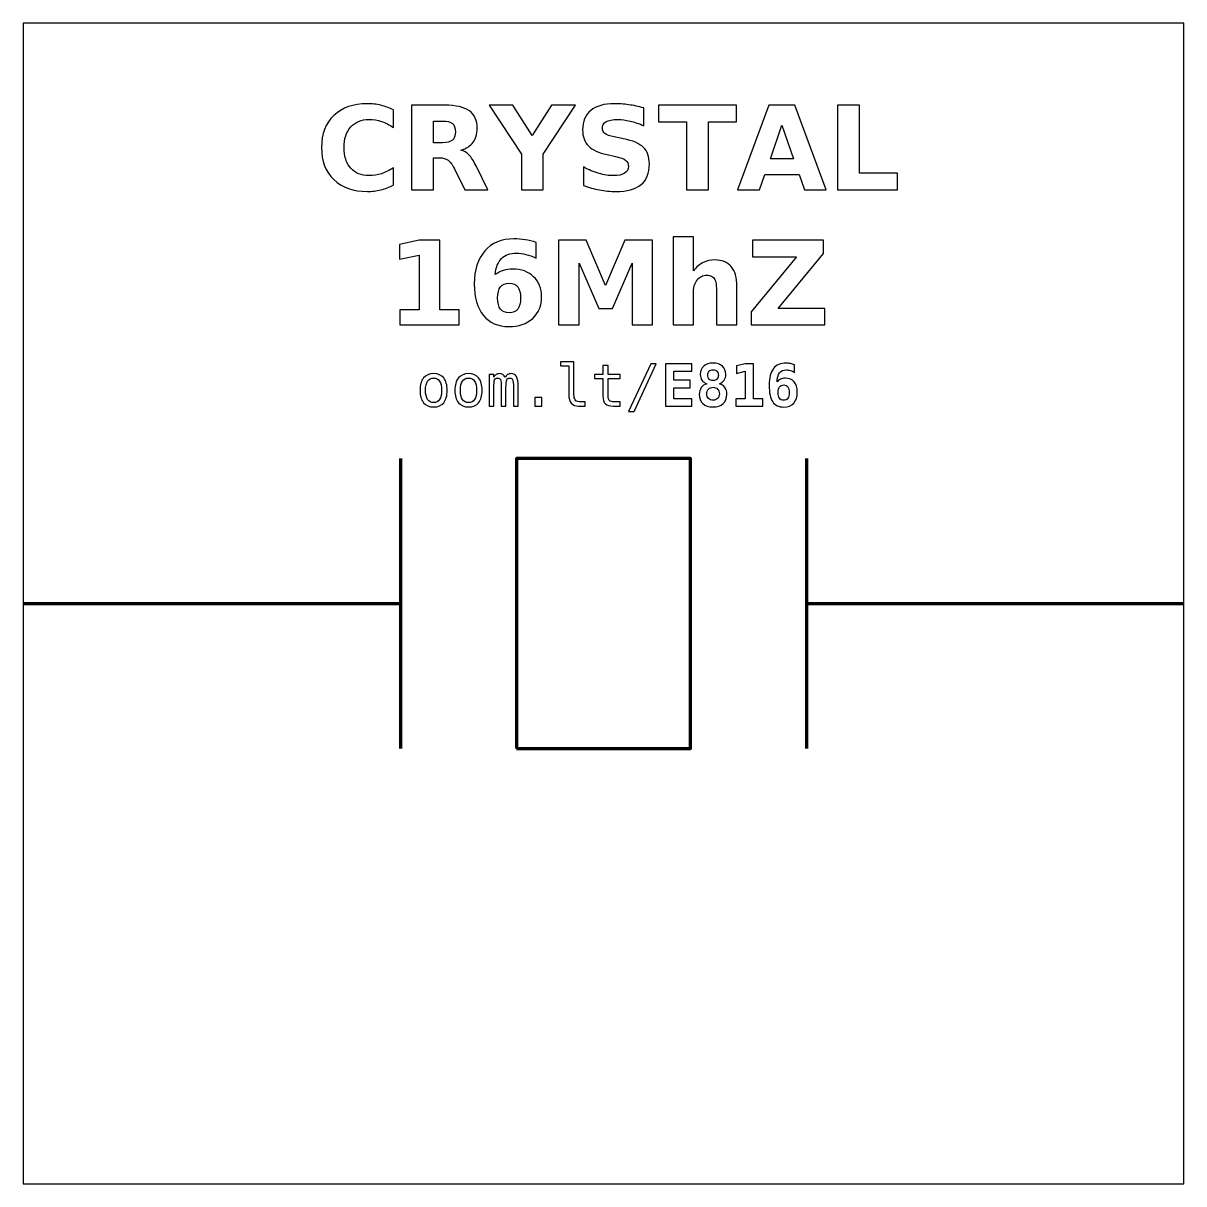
# Model space of a CAD drawing. Header units: centimetres. Extents: x -11.5 to -9.5, y -15.85 to -13.85.
import ezdxf

# ---------------------------------------------------------------- set-up
doc = ezdxf.new("R2010")
doc.units = ezdxf.units.CM
doc.header["$MEASUREMENT"] = 0
doc.layers.add('Layer 1', color=7, linetype='Continuous')

msp = doc.modelspace()

# ---------------------------------------------------------------- linework, layer by layer
at = {"layer": 'Layer 1', "color": 7}
msp.add_lwpolyline([(-11.5, -15.85), (-9.5, -15.85), (-9.5, -13.85), (-11.5, -13.85), (-11.5, -15.85)], close=True, dxfattribs=at)
at = {"layer": 'Layer 1', "color": 250, "lineweight": 100}
msp.add_lwpolyline([(-10.65001, -15.10001), (-10.35001, -15.10001), (-10.35001, -14.60001), (-10.65001, -14.60001), (-10.65001, -15.10001)], close=True, dxfattribs=at)
at = {"layer": 'Layer 1', "color": 250}
for points, knots in [([(-10.86195, -14.12911), (-10.86885, -14.13268), (-10.87605, -14.13538), (-10.88355, -14.13721), (-10.88355, -14.13721), (-10.89102, -14.13904), (-10.89885, -14.13994), (-10.90698, -14.13994), (-10.90698, -14.13994), (-10.93125, -14.13994), (-10.95048, -14.13314), (-10.96468, -14.11958), (-10.96468, -14.11958), (-10.97888, -14.10601), (-10.98598, -14.08761), (-10.98598, -14.06434), (-10.98598, -14.06434), (-10.98598, -14.04104), (-10.97888, -14.02261), (-10.96468, -14.00904), (-10.96468, -14.00904), (-10.95048, -13.99548), (-10.93125, -13.98868), (-10.90698, -13.98868), (-10.90698, -13.98868), (-10.89885, -13.98868), (-10.89102, -13.98958), (-10.88355, -13.99141), (-10.88355, -13.99141), (-10.87605, -13.99324), (-10.86885, -13.99594), (-10.86195, -13.99951), (-10.86195, -13.99951), (-10.86195, -13.99951), (-10.86195, -14.02968), (-10.86195, -14.02968), (-10.86195, -14.02968), (-10.86892, -14.02491), (-10.87578, -14.02144), (-10.88255, -14.01924), (-10.88255, -14.01924), (-10.88932, -14.01701), (-10.89645, -14.01591), (-10.90395, -14.01591), (-10.90395, -14.01591), (-10.91735, -14.01591), (-10.92792, -14.02021), (-10.93558, -14.02881), (-10.93558, -14.02881), (-10.94328, -14.03741), (-10.94712, -14.04924), (-10.94712, -14.06434), (-10.94712, -14.06434), (-10.94712, -14.07941), (-10.94328, -14.09121), (-10.93558, -14.09981), (-10.93558, -14.09981), (-10.92792, -14.10841), (-10.91735, -14.11271), (-10.90395, -14.11271), (-10.90395, -14.11271), (-10.89645, -14.11271), (-10.88932, -14.11161), (-10.88255, -14.10938), (-10.88255, -14.10938), (-10.87578, -14.10718), (-10.86892, -14.10371), (-10.86195, -14.09894), (-10.86195, -14.09894), (-10.86195, -14.09894), (-10.86195, -14.12911), (-10.86195, -14.12911)], [0, 0, 0, 0, 0.0555556, 0.0555556, 0.0555556, 0.0555556, 0.1111111, 0.1111111, 0.1111111, 0.1111111, 0.1666667, 0.1666667, 0.1666667, 0.1666667, 0.2222222, 0.2222222, 0.2222222, 0.2222222, 0.2777778, 0.2777778, 0.2777778, 0.2777778, 0.3333333, 0.3333333, 0.3333333, 0.3333333, 0.3888889, 0.3888889, 0.3888889, 0.3888889, 0.4444444, 0.4444444, 0.4444444, 0.4444444, 0.5, 0.5, 0.5, 0.5, 0.5555556, 0.5555556, 0.5555556, 0.5555556, 0.6111111, 0.6111111, 0.6111111, 0.6111111, 0.6666667, 0.6666667, 0.6666667, 0.6666667, 0.7222222, 0.7222222, 0.7222222, 0.7222222, 0.7777778, 0.7777778, 0.7777778, 0.7777778, 0.8333333, 0.8333333, 0.8333333, 0.8333333, 0.8888889, 0.8888889, 0.8888889, 0.8888889, 0.9444444, 0.9444444, 0.9444444, 0.9444444, 1, 1, 1, 1]), ([(-10.79321, -14.08194), (-10.79321, -14.08194), (-10.79321, -14.13711), (-10.79321, -14.13711), (-10.79321, -14.13711), (-10.79321, -14.13711), (-10.83081, -14.13711), (-10.83081, -14.13711), (-10.83081, -14.13711), (-10.83081, -14.13711), (-10.83081, -13.99131), (-10.83081, -13.99131), (-10.83081, -13.99131), (-10.83081, -13.99131), (-10.77338, -13.99131), (-10.77338, -13.99131), (-10.77338, -13.99131), (-10.75418, -13.99131), (-10.74008, -13.99454), (-10.73115, -14.00098), (-10.73115, -14.00098), (-10.72218, -14.00741), (-10.71771, -14.01761), (-10.71771, -14.03154), (-10.71771, -14.03154), (-10.71771, -14.04118), (-10.72005, -14.04911), (-10.72468, -14.05528), (-10.72468, -14.05528), (-10.72935, -14.06148), (-10.73638, -14.06604), (-10.74575, -14.06894), (-10.74575, -14.06894), (-10.74061, -14.07014), (-10.73598, -14.07278), (-10.73191, -14.07691), (-10.73191, -14.07691), (-10.72785, -14.08104), (-10.72375, -14.08731), (-10.71958, -14.09571), (-10.71958, -14.09571), (-10.71958, -14.09571), (-10.69915, -14.13711), (-10.69915, -14.13711), (-10.69915, -14.13711), (-10.69915, -14.13711), (-10.73921, -14.13711), (-10.73921, -14.13711), (-10.73921, -14.13711), (-10.73921, -14.13711), (-10.75698, -14.10088), (-10.75698, -14.10088), (-10.75698, -14.10088), (-10.76055, -14.09361), (-10.76418, -14.08861), (-10.76788, -14.08594), (-10.76788, -14.08594), (-10.77155, -14.08328), (-10.77645, -14.08194), (-10.78258, -14.08194), (-10.78258, -14.08194), (-10.78258, -14.08194), (-10.79321, -14.08194), (-10.79321, -14.08194)], [0, 0, 0, 0, 0.0625, 0.0625, 0.0625, 0.0625, 0.125, 0.125, 0.125, 0.125, 0.1875, 0.1875, 0.1875, 0.1875, 0.25, 0.25, 0.25, 0.25, 0.3125, 0.3125, 0.3125, 0.3125, 0.375, 0.375, 0.375, 0.375, 0.4375, 0.4375, 0.4375, 0.4375, 0.5, 0.5, 0.5, 0.5, 0.5625, 0.5625, 0.5625, 0.5625, 0.625, 0.625, 0.625, 0.625, 0.6875, 0.6875, 0.6875, 0.6875, 0.75, 0.75, 0.75, 0.75, 0.8125, 0.8125, 0.8125, 0.8125, 0.875, 0.875, 0.875, 0.875, 0.9375, 0.9375, 0.9375, 0.9375, 1, 1, 1, 1]), ([(-10.69715, -13.99131), (-10.69715, -13.99131), (-10.65605, -13.99131), (-10.65605, -13.99131), (-10.65605, -13.99131), (-10.65605, -13.99131), (-10.62281, -14.04328), (-10.62281, -14.04328), (-10.62281, -14.04328), (-10.62281, -14.04328), (-10.58961, -13.99131), (-10.58961, -13.99131), (-10.58961, -13.99131), (-10.58961, -13.99131), (-10.54841, -13.99131), (-10.54841, -13.99131), (-10.54841, -13.99131), (-10.54841, -13.99131), (-10.60398, -14.07568), (-10.60398, -14.07568), (-10.60398, -14.07568), (-10.60398, -14.07568), (-10.60398, -14.13711), (-10.60398, -14.13711), (-10.60398, -14.13711), (-10.60398, -14.13711), (-10.64158, -14.13711), (-10.64158, -14.13711), (-10.64158, -14.13711), (-10.64158, -14.13711), (-10.64158, -14.07568), (-10.64158, -14.07568), (-10.64158, -14.07568), (-10.64158, -14.07568), (-10.69715, -13.99131), (-10.69715, -13.99131)], [0, 0, 0, 0, 0.1111111, 0.1111111, 0.1111111, 0.1111111, 0.2222222, 0.2222222, 0.2222222, 0.2222222, 0.3333333, 0.3333333, 0.3333333, 0.3333333, 0.4444444, 0.4444444, 0.4444444, 0.4444444, 0.5555556, 0.5555556, 0.5555556, 0.5555556, 0.6666667, 0.6666667, 0.6666667, 0.6666667, 0.7777778, 0.7777778, 0.7777778, 0.7777778, 0.8888889, 0.8888889, 0.8888889, 0.8888889, 1, 1, 1, 1]), ([(-10.43052, -13.99591), (-10.43052, -13.99591), (-10.43052, -14.02674), (-10.43052, -14.02674), (-10.43052, -14.02674), (-10.43852, -14.02318), (-10.44635, -14.02048), (-10.45395, -14.01864), (-10.45395, -14.01864), (-10.46158, -14.01681), (-10.46878, -14.01591), (-10.47555, -14.01591), (-10.47555, -14.01591), (-10.48452, -14.01591), (-10.49118, -14.01714), (-10.49548, -14.01961), (-10.49548, -14.01961), (-10.49978, -14.02211), (-10.50192, -14.02594), (-10.50192, -14.03114), (-10.50192, -14.03114), (-10.50192, -14.03504), (-10.50048, -14.03811), (-10.49758, -14.04028), (-10.49758, -14.04028), (-10.49468, -14.04244), (-10.48942, -14.04434), (-10.48178, -14.04591), (-10.48178, -14.04591), (-10.48178, -14.04591), (-10.46578, -14.04911), (-10.46578, -14.04911), (-10.46578, -14.04911), (-10.44955, -14.05238), (-10.43805, -14.05731), (-10.43122, -14.06398), (-10.43122, -14.06398), (-10.42438, -14.07061), (-10.42095, -14.08004), (-10.42095, -14.09228), (-10.42095, -14.09228), (-10.42095, -14.10838), (-10.42572, -14.12034), (-10.43525, -14.12818), (-10.43525, -14.12818), (-10.44478, -14.13601), (-10.45935, -14.13994), (-10.47895, -14.13994), (-10.47895, -14.13994), (-10.48822, -14.13994), (-10.49748, -14.13908), (-10.50678, -14.13731), (-10.50678, -14.13731), (-10.51608, -14.13554), (-10.52542, -14.13294), (-10.53472, -14.12951), (-10.53472, -14.12951), (-10.53472, -14.12951), (-10.53472, -14.09778), (-10.53472, -14.09778), (-10.53472, -14.09778), (-10.52542, -14.10271), (-10.51642, -14.10644), (-10.50772, -14.10894), (-10.50772, -14.10894), (-10.49902, -14.11144), (-10.49065, -14.11271), (-10.48258, -14.11271), (-10.48258, -14.11271), (-10.47438, -14.11271), (-10.46808, -14.11134), (-10.46372, -14.10861), (-10.46372, -14.10861), (-10.45935, -14.10588), (-10.45718, -14.10198), (-10.45718, -14.09688), (-10.45718, -14.09688), (-10.45718, -14.09234), (-10.45865, -14.08881), (-10.46162, -14.08634), (-10.46162, -14.08634), (-10.46458, -14.08388), (-10.47048, -14.08164), (-10.47935, -14.07971), (-10.47935, -14.07971), (-10.47935, -14.07971), (-10.49392, -14.07648), (-10.49392, -14.07648), (-10.49392, -14.07648), (-10.50848, -14.07334), (-10.51915, -14.06838), (-10.52588, -14.06154), (-10.52588, -14.06154), (-10.53262, -14.05471), (-10.53598, -14.04548), (-10.53598, -14.03391), (-10.53598, -14.03391), (-10.53598, -14.01938), (-10.53128, -14.00821), (-10.52192, -14.00041), (-10.52192, -14.00041), (-10.51255, -13.99258), (-10.49908, -13.98868), (-10.48148, -13.98868), (-10.48148, -13.98868), (-10.47348, -13.98868), (-10.46525, -13.98928), (-10.45678, -13.99048), (-10.45678, -13.99048), (-10.44832, -13.99168), (-10.43955, -13.99348), (-10.43052, -13.99591)], [0, 0, 0, 0, 0.0357143, 0.0357143, 0.0357143, 0.0357143, 0.0714286, 0.0714286, 0.0714286, 0.0714286, 0.1071429, 0.1071429, 0.1071429, 0.1071429, 0.1428571, 0.1428571, 0.1428571, 0.1428571, 0.1785714, 0.1785714, 0.1785714, 0.1785714, 0.2142857, 0.2142857, 0.2142857, 0.2142857, 0.25, 0.25, 0.25, 0.25, 0.2857143, 0.2857143, 0.2857143, 0.2857143, 0.3214286, 0.3214286, 0.3214286, 0.3214286, 0.3571429, 0.3571429, 0.3571429, 0.3571429, 0.3928571, 0.3928571, 0.3928571, 0.3928571, 0.4285714, 0.4285714, 0.4285714, 0.4285714, 0.4642857, 0.4642857, 0.4642857, 0.4642857, 0.5, 0.5, 0.5, 0.5, 0.5357143, 0.5357143, 0.5357143, 0.5357143, 0.5714286, 0.5714286, 0.5714286, 0.5714286, 0.6071429, 0.6071429, 0.6071429, 0.6071429, 0.6428571, 0.6428571, 0.6428571, 0.6428571, 0.6785714, 0.6785714, 0.6785714, 0.6785714, 0.7142857, 0.7142857, 0.7142857, 0.7142857, 0.75, 0.75, 0.75, 0.75, 0.7857143, 0.7857143, 0.7857143, 0.7857143, 0.8214286, 0.8214286, 0.8214286, 0.8214286, 0.8571429, 0.8571429, 0.8571429, 0.8571429, 0.8928571, 0.8928571, 0.8928571, 0.8928571, 0.9285714, 0.9285714, 0.9285714, 0.9285714, 0.9642857, 0.9642857, 0.9642857, 0.9642857, 1, 1, 1, 1]), ([(-10.40535, -13.99131), (-10.40535, -13.99131), (-10.27099, -13.99131), (-10.27099, -13.99131), (-10.27099, -13.99131), (-10.27099, -13.99131), (-10.27099, -14.01974), (-10.27099, -14.01974), (-10.27099, -14.01974), (-10.27099, -14.01974), (-10.31932, -14.01974), (-10.31932, -14.01974), (-10.31932, -14.01974), (-10.31932, -14.01974), (-10.31932, -14.13711), (-10.31932, -14.13711), (-10.31932, -14.13711), (-10.31932, -14.13711), (-10.35692, -14.13711), (-10.35692, -14.13711), (-10.35692, -14.13711), (-10.35692, -14.13711), (-10.35692, -14.01974), (-10.35692, -14.01974), (-10.35692, -14.01974), (-10.35692, -14.01974), (-10.40535, -14.01974), (-10.40535, -14.01974), (-10.40535, -14.01974), (-10.40535, -14.01974), (-10.40535, -13.99131), (-10.40535, -13.99131)], [0, 0, 0, 0, 0.125, 0.125, 0.125, 0.125, 0.25, 0.25, 0.25, 0.25, 0.375, 0.375, 0.375, 0.375, 0.5, 0.5, 0.5, 0.5, 0.625, 0.625, 0.625, 0.625, 0.75, 0.75, 0.75, 0.75, 0.875, 0.875, 0.875, 0.875, 1, 1, 1, 1]), ([(-10.16306, -14.11058), (-10.16306, -14.11058), (-10.22186, -14.11058), (-10.22186, -14.11058), (-10.22186, -14.11058), (-10.22186, -14.11058), (-10.23112, -14.13711), (-10.23112, -14.13711), (-10.23112, -14.13711), (-10.23112, -14.13711), (-10.26892, -14.13711), (-10.26892, -14.13711), (-10.26892, -14.13711), (-10.26892, -14.13711), (-10.21492, -13.99131), (-10.21492, -13.99131), (-10.21492, -13.99131), (-10.21492, -13.99131), (-10.17009, -13.99131), (-10.17009, -13.99131), (-10.17009, -13.99131), (-10.17009, -13.99131), (-10.11609, -14.13711), (-10.11609, -14.13711), (-10.11609, -14.13711), (-10.11609, -14.13711), (-10.15389, -14.13711), (-10.15389, -14.13711), (-10.15389, -14.13711), (-10.15389, -14.13711), (-10.16306, -14.11058), (-10.16306, -14.11058)], [0, 0, 0, 0, 0.125, 0.125, 0.125, 0.125, 0.25, 0.25, 0.25, 0.25, 0.375, 0.375, 0.375, 0.375, 0.5, 0.5, 0.5, 0.5, 0.625, 0.625, 0.625, 0.625, 0.75, 0.75, 0.75, 0.75, 0.875, 0.875, 0.875, 0.875, 1, 1, 1, 1]), ([(-10.09672, -13.99131), (-10.09672, -13.99131), (-10.05912, -13.99131), (-10.05912, -13.99131), (-10.05912, -13.99131), (-10.05912, -13.99131), (-10.05912, -14.10868), (-10.05912, -14.10868), (-10.05912, -14.10868), (-10.05912, -14.10868), (-9.99312, -14.10868), (-9.99312, -14.10868), (-9.99312, -14.10868), (-9.99312, -14.10868), (-9.99312, -14.13711), (-9.99312, -14.13711), (-9.99312, -14.13711), (-9.99312, -14.13711), (-10.09672, -14.13711), (-10.09672, -14.13711), (-10.09672, -14.13711), (-10.09672, -14.13711), (-10.09672, -13.99131), (-10.09672, -13.99131)], [0, 0, 0, 0, 0.1666667, 0.1666667, 0.1666667, 0.1666667, 0.3333333, 0.3333333, 0.3333333, 0.3333333, 0.5, 0.5, 0.5, 0.5, 0.6666667, 0.6666667, 0.6666667, 0.6666667, 0.8333333, 0.8333333, 0.8333333, 0.8333333, 1, 1, 1, 1]), ([(-10.77738, -14.05598), (-10.76951, -14.05598), (-10.76385, -14.05451), (-10.76045, -14.05158), (-10.76045, -14.05158), (-10.75701, -14.04864), (-10.75531, -14.04381), (-10.75531, -14.03711), (-10.75531, -14.03711), (-10.75531, -14.03048), (-10.75701, -14.02571), (-10.76045, -14.02284), (-10.76045, -14.02284), (-10.76385, -14.01998), (-10.76951, -14.01854), (-10.77738, -14.01854), (-10.77738, -14.01854), (-10.77738, -14.01854), (-10.79321, -14.01854), (-10.79321, -14.01854), (-10.79321, -14.01854), (-10.79321, -14.01854), (-10.79321, -14.05598), (-10.79321, -14.05598), (-10.79321, -14.05598), (-10.79321, -14.05598), (-10.77738, -14.05598), (-10.77738, -14.05598)], [0, 0, 0, 0, 0.1428571, 0.1428571, 0.1428571, 0.1428571, 0.2857143, 0.2857143, 0.2857143, 0.2857143, 0.4285714, 0.4285714, 0.4285714, 0.4285714, 0.5714286, 0.5714286, 0.5714286, 0.5714286, 0.7142857, 0.7142857, 0.7142857, 0.7142857, 0.8571429, 0.8571429, 0.8571429, 0.8571429, 1, 1, 1, 1]), ([(-10.21249, -14.08351), (-10.21249, -14.08351), (-10.17252, -14.08351), (-10.17252, -14.08351), (-10.17252, -14.08351), (-10.17252, -14.08351), (-10.19246, -14.02551), (-10.19246, -14.02551), (-10.19246, -14.02551), (-10.19246, -14.02551), (-10.21249, -14.08351), (-10.21249, -14.08351)], [0, 0, 0, 0, 0.3333333, 0.3333333, 0.3333333, 0.3333333, 0.6666667, 0.6666667, 0.6666667, 0.6666667, 1, 1, 1, 1]), ([(-10.27005, -14.30331), (-10.27005, -14.30331), (-10.27005, -14.36991), (-10.27005, -14.36991), (-10.27005, -14.36991), (-10.27005, -14.36991), (-10.30522, -14.36991), (-10.30522, -14.36991), (-10.30522, -14.36991), (-10.30522, -14.36991), (-10.30522, -14.35908), (-10.30522, -14.35908), (-10.30522, -14.35908), (-10.30522, -14.35908), (-10.30522, -14.31914), (-10.30522, -14.31914), (-10.30522, -14.31914), (-10.30522, -14.30958), (-10.30542, -14.30298), (-10.30585, -14.29941), (-10.30585, -14.29941), (-10.30629, -14.29584), (-10.30702, -14.29321), (-10.30805, -14.29151), (-10.30805, -14.29151), (-10.30942, -14.28921), (-10.31129, -14.28744), (-10.31362, -14.28618), (-10.31362, -14.28618), (-10.31595, -14.28491), (-10.31862, -14.28428), (-10.32162, -14.28428), (-10.32162, -14.28428), (-10.32892, -14.28428), (-10.33465, -14.28708), (-10.33882, -14.29271), (-10.33882, -14.29271), (-10.34299, -14.29834), (-10.34505, -14.30614), (-10.34505, -14.31611), (-10.34505, -14.31611), (-10.34505, -14.31611), (-10.34505, -14.36991), (-10.34505, -14.36991), (-10.34505, -14.36991), (-10.34505, -14.36991), (-10.38002, -14.36991), (-10.38002, -14.36991), (-10.38002, -14.36991), (-10.38002, -14.36991), (-10.38002, -14.21794), (-10.38002, -14.21794), (-10.38002, -14.21794), (-10.38002, -14.21794), (-10.34505, -14.21794), (-10.34505, -14.21794), (-10.34505, -14.21794), (-10.34505, -14.21794), (-10.34505, -14.27658), (-10.34505, -14.27658), (-10.34505, -14.27658), (-10.33979, -14.27018), (-10.33419, -14.26548), (-10.32825, -14.26244), (-10.32825, -14.26244), (-10.32232, -14.25941), (-10.31579, -14.25791), (-10.30862, -14.25791), (-10.30862, -14.25791), (-10.29599, -14.25791), (-10.28642, -14.26178), (-10.27985, -14.26954), (-10.27985, -14.26954), (-10.27332, -14.27728), (-10.27005, -14.28854), (-10.27005, -14.30331)], [0, 0, 0, 0, 0.0526316, 0.0526316, 0.0526316, 0.0526316, 0.1052632, 0.1052632, 0.1052632, 0.1052632, 0.1578947, 0.1578947, 0.1578947, 0.1578947, 0.2105263, 0.2105263, 0.2105263, 0.2105263, 0.2631579, 0.2631579, 0.2631579, 0.2631579, 0.3157895, 0.3157895, 0.3157895, 0.3157895, 0.3684211, 0.3684211, 0.3684211, 0.3684211, 0.4210526, 0.4210526, 0.4210526, 0.4210526, 0.4736842, 0.4736842, 0.4736842, 0.4736842, 0.5263158, 0.5263158, 0.5263158, 0.5263158, 0.5789474, 0.5789474, 0.5789474, 0.5789474, 0.6315789, 0.6315789, 0.6315789, 0.6315789, 0.6842105, 0.6842105, 0.6842105, 0.6842105, 0.7368421, 0.7368421, 0.7368421, 0.7368421, 0.7894737, 0.7894737, 0.7894737, 0.7894737, 0.8421053, 0.8421053, 0.8421053, 0.8421053, 0.8947368, 0.8947368, 0.8947368, 0.8947368, 0.9473684, 0.9473684, 0.9473684, 0.9473684, 1, 1, 1, 1]), ([(-10.85076, -14.34394), (-10.85076, -14.34394), (-10.81756, -14.34394), (-10.81756, -14.34394), (-10.81756, -14.34394), (-10.81756, -14.34394), (-10.81756, -14.24971), (-10.81756, -14.24971), (-10.81756, -14.24971), (-10.81756, -14.24971), (-10.85162, -14.25674), (-10.85162, -14.25674), (-10.85162, -14.25674), (-10.85162, -14.25674), (-10.85162, -14.23114), (-10.85162, -14.23114), (-10.85162, -14.23114), (-10.85162, -14.23114), (-10.81776, -14.22411), (-10.81776, -14.22411), (-10.81776, -14.22411), (-10.81776, -14.22411), (-10.78202, -14.22411), (-10.78202, -14.22411), (-10.78202, -14.22411), (-10.78202, -14.22411), (-10.78202, -14.34394), (-10.78202, -14.34394), (-10.78202, -14.34394), (-10.78202, -14.34394), (-10.74882, -14.34394), (-10.74882, -14.34394), (-10.74882, -14.34394), (-10.74882, -14.34394), (-10.74882, -14.36991), (-10.74882, -14.36991), (-10.74882, -14.36991), (-10.74882, -14.36991), (-10.85076, -14.36991), (-10.85076, -14.36991), (-10.85076, -14.36991), (-10.85076, -14.36991), (-10.85076, -14.34394), (-10.85076, -14.34394)], [0, 0, 0, 0, 0.0909091, 0.0909091, 0.0909091, 0.0909091, 0.1818182, 0.1818182, 0.1818182, 0.1818182, 0.2727273, 0.2727273, 0.2727273, 0.2727273, 0.3636364, 0.3636364, 0.3636364, 0.3636364, 0.4545455, 0.4545455, 0.4545455, 0.4545455, 0.5454545, 0.5454545, 0.5454545, 0.5454545, 0.6363636, 0.6363636, 0.6363636, 0.6363636, 0.7272727, 0.7272727, 0.7272727, 0.7272727, 0.8181818, 0.8181818, 0.8181818, 0.8181818, 0.9090909, 0.9090909, 0.9090909, 0.9090909, 1, 1, 1, 1]), ([(-10.61619, -14.22791), (-10.61619, -14.22791), (-10.61619, -14.25488), (-10.61619, -14.25488), (-10.61619, -14.25488), (-10.62239, -14.25194), (-10.62819, -14.24978), (-10.63365, -14.24838), (-10.63365, -14.24838), (-10.63912, -14.24698), (-10.64449, -14.24628), (-10.64969, -14.24628), (-10.64969, -14.24628), (-10.66089, -14.24628), (-10.66959, -14.24938), (-10.67585, -14.25561), (-10.67585, -14.25561), (-10.68209, -14.26181), (-10.68575, -14.27104), (-10.68679, -14.28328), (-10.68679, -14.28328), (-10.68249, -14.28011), (-10.67782, -14.27771), (-10.67282, -14.27611), (-10.67282, -14.27611), (-10.66782, -14.27451), (-10.66235, -14.27371), (-10.65642, -14.27371), (-10.65642, -14.27371), (-10.64152, -14.27371), (-10.62949, -14.27808), (-10.62035, -14.28681), (-10.62035, -14.28681), (-10.61119, -14.29551), (-10.60662, -14.30694), (-10.60662, -14.32108), (-10.60662, -14.32108), (-10.60662, -14.33671), (-10.61172, -14.34921), (-10.62195, -14.35864), (-10.62195, -14.35864), (-10.63215, -14.36804), (-10.64589, -14.37274), (-10.66305, -14.37274), (-10.66305, -14.37274), (-10.68199, -14.37274), (-10.69665, -14.36634), (-10.70705, -14.35354), (-10.70705, -14.35354), (-10.71742, -14.34078), (-10.72262, -14.32261), (-10.72262, -14.29911), (-10.72262, -14.29911), (-10.72262, -14.27504), (-10.71655, -14.25611), (-10.70442, -14.24234), (-10.70442, -14.24234), (-10.69225, -14.22858), (-10.67562, -14.22168), (-10.65445, -14.22168), (-10.65445, -14.22168), (-10.64775, -14.22168), (-10.64125, -14.22221), (-10.63492, -14.22324), (-10.63492, -14.22324), (-10.62862, -14.22428), (-10.62239, -14.22584), (-10.61619, -14.22791)], [0, 0, 0, 0, 0.0588235, 0.0588235, 0.0588235, 0.0588235, 0.1176471, 0.1176471, 0.1176471, 0.1176471, 0.1764706, 0.1764706, 0.1764706, 0.1764706, 0.2352941, 0.2352941, 0.2352941, 0.2352941, 0.2941176, 0.2941176, 0.2941176, 0.2941176, 0.3529412, 0.3529412, 0.3529412, 0.3529412, 0.4117647, 0.4117647, 0.4117647, 0.4117647, 0.4705882, 0.4705882, 0.4705882, 0.4705882, 0.5294118, 0.5294118, 0.5294118, 0.5294118, 0.5882353, 0.5882353, 0.5882353, 0.5882353, 0.6470588, 0.6470588, 0.6470588, 0.6470588, 0.7058824, 0.7058824, 0.7058824, 0.7058824, 0.7647059, 0.7647059, 0.7647059, 0.7647059, 0.8235294, 0.8235294, 0.8235294, 0.8235294, 0.8823529, 0.8823529, 0.8823529, 0.8823529, 0.9411765, 0.9411765, 0.9411765, 0.9411765, 1, 1, 1, 1]), ([(-10.57748, -14.22411), (-10.57748, -14.22411), (-10.52965, -14.22411), (-10.52965, -14.22411), (-10.52965, -14.22411), (-10.52965, -14.22411), (-10.49642, -14.30214), (-10.49642, -14.30214), (-10.49642, -14.30214), (-10.49642, -14.30214), (-10.46302, -14.22411), (-10.46302, -14.22411), (-10.46302, -14.22411), (-10.46302, -14.22411), (-10.41528, -14.22411), (-10.41528, -14.22411), (-10.41528, -14.22411), (-10.41528, -14.22411), (-10.41528, -14.36991), (-10.41528, -14.36991), (-10.41528, -14.36991), (-10.41528, -14.36991), (-10.45082, -14.36991), (-10.45082, -14.36991), (-10.45082, -14.36991), (-10.45082, -14.36991), (-10.45082, -14.26328), (-10.45082, -14.26328), (-10.45082, -14.26328), (-10.45082, -14.26328), (-10.48442, -14.34188), (-10.48442, -14.34188), (-10.48442, -14.34188), (-10.48442, -14.34188), (-10.50825, -14.34188), (-10.50825, -14.34188), (-10.50825, -14.34188), (-10.50825, -14.34188), (-10.54185, -14.26328), (-10.54185, -14.26328), (-10.54185, -14.26328), (-10.54185, -14.26328), (-10.54185, -14.36991), (-10.54185, -14.36991), (-10.54185, -14.36991), (-10.54185, -14.36991), (-10.57748, -14.36991), (-10.57748, -14.36991), (-10.57748, -14.36991), (-10.57748, -14.36991), (-10.57748, -14.22411), (-10.57748, -14.22411)], [0, 0, 0, 0, 0.0769231, 0.0769231, 0.0769231, 0.0769231, 0.1538462, 0.1538462, 0.1538462, 0.1538462, 0.2307692, 0.2307692, 0.2307692, 0.2307692, 0.3076923, 0.3076923, 0.3076923, 0.3076923, 0.3846154, 0.3846154, 0.3846154, 0.3846154, 0.4615385, 0.4615385, 0.4615385, 0.4615385, 0.5384615, 0.5384615, 0.5384615, 0.5384615, 0.6153846, 0.6153846, 0.6153846, 0.6153846, 0.6923077, 0.6923077, 0.6923077, 0.6923077, 0.7692308, 0.7692308, 0.7692308, 0.7692308, 0.8461538, 0.8461538, 0.8461538, 0.8461538, 0.9230769, 0.9230769, 0.9230769, 0.9230769, 1, 1, 1, 1]), ([(-10.24322, -14.22411), (-10.24322, -14.22411), (-10.12062, -14.22411), (-10.12062, -14.22411), (-10.12062, -14.22411), (-10.12062, -14.22411), (-10.12062, -14.24688), (-10.12062, -14.24688), (-10.12062, -14.24688), (-10.12062, -14.24688), (-10.19885, -14.34148), (-10.19885, -14.34148), (-10.19885, -14.34148), (-10.19885, -14.34148), (-10.11838, -14.34148), (-10.11838, -14.34148), (-10.11838, -14.34148), (-10.11838, -14.34148), (-10.11838, -14.36991), (-10.11838, -14.36991), (-10.11838, -14.36991), (-10.11838, -14.36991), (-10.24545, -14.36991), (-10.24545, -14.36991), (-10.24545, -14.36991), (-10.24545, -14.36991), (-10.24545, -14.34714), (-10.24545, -14.34714), (-10.24545, -14.34714), (-10.24545, -14.34714), (-10.16722, -14.25254), (-10.16722, -14.25254), (-10.16722, -14.25254), (-10.16722, -14.25254), (-10.24322, -14.25254), (-10.24322, -14.25254), (-10.24322, -14.25254), (-10.24322, -14.25254), (-10.24322, -14.22411), (-10.24322, -14.22411)], [0, 0, 0, 0, 0.1, 0.1, 0.1, 0.1, 0.2, 0.2, 0.2, 0.2, 0.3, 0.3, 0.3, 0.3, 0.4, 0.4, 0.4, 0.4, 0.5, 0.5, 0.5, 0.5, 0.6, 0.6, 0.6, 0.6, 0.7, 0.7, 0.7, 0.7, 0.8, 0.8, 0.8, 0.8, 0.9, 0.9, 0.9, 0.9, 1, 1, 1, 1]), ([(-10.66265, -14.29794), (-10.66925, -14.29794), (-10.67419, -14.30008), (-10.67745, -14.30434), (-10.67745, -14.30434), (-10.68075, -14.30861), (-10.68239, -14.31501), (-10.68239, -14.32351), (-10.68239, -14.32351), (-10.68239, -14.33204), (-10.68075, -14.33844), (-10.67745, -14.34271), (-10.67745, -14.34271), (-10.67419, -14.34698), (-10.66925, -14.34911), (-10.66265, -14.34911), (-10.66265, -14.34911), (-10.65602, -14.34911), (-10.65105, -14.34698), (-10.64779, -14.34271), (-10.64779, -14.34271), (-10.64449, -14.33844), (-10.64285, -14.33204), (-10.64285, -14.32351), (-10.64285, -14.32351), (-10.64285, -14.31501), (-10.64449, -14.30861), (-10.64779, -14.30434), (-10.64779, -14.30434), (-10.65105, -14.30008), (-10.65602, -14.29794), (-10.66265, -14.29794)], [0, 0, 0, 0, 0.125, 0.125, 0.125, 0.125, 0.25, 0.25, 0.25, 0.25, 0.375, 0.375, 0.375, 0.375, 0.5, 0.5, 0.5, 0.5, 0.625, 0.625, 0.625, 0.625, 0.75, 0.75, 0.75, 0.75, 0.875, 0.875, 0.875, 0.875, 1, 1, 1, 1]), ([(-10.5509, -14.49008), (-10.5509, -14.49412), (-10.55017, -14.49715), (-10.54868, -14.4992), (-10.54868, -14.4992), (-10.5472, -14.50125), (-10.54502, -14.50228), (-10.54212, -14.50228), (-10.54212, -14.50228), (-10.54212, -14.50228), (-10.53162, -14.50228), (-10.53162, -14.50228), (-10.53162, -14.50228), (-10.53162, -14.50228), (-10.53162, -14.5099), (-10.53162, -14.5099), (-10.53162, -14.5099), (-10.53162, -14.5099), (-10.54298, -14.5099), (-10.54298, -14.5099), (-10.54298, -14.5099), (-10.54837, -14.5099), (-10.55252, -14.50817), (-10.55547, -14.50472), (-10.55547, -14.50472), (-10.55842, -14.50127), (-10.55988, -14.49638), (-10.55988, -14.49008), (-10.55988, -14.49008), (-10.55988, -14.49008), (-10.55988, -14.44042), (-10.55988, -14.44042), (-10.55988, -14.44042), (-10.55988, -14.44042), (-10.57428, -14.44042), (-10.57428, -14.44042), (-10.57428, -14.44042), (-10.57428, -14.44042), (-10.57428, -14.43338), (-10.57428, -14.43338), (-10.57428, -14.43338), (-10.57428, -14.43338), (-10.5509, -14.43338), (-10.5509, -14.43338), (-10.5509, -14.43338), (-10.5509, -14.43338), (-10.5509, -14.49008), (-10.5509, -14.49008)], [0, 0, 0, 0, 0.0833333, 0.0833333, 0.0833333, 0.0833333, 0.1666667, 0.1666667, 0.1666667, 0.1666667, 0.25, 0.25, 0.25, 0.25, 0.3333333, 0.3333333, 0.3333333, 0.3333333, 0.4166667, 0.4166667, 0.4166667, 0.4166667, 0.5, 0.5, 0.5, 0.5, 0.5833333, 0.5833333, 0.5833333, 0.5833333, 0.6666667, 0.6666667, 0.6666667, 0.6666667, 0.75, 0.75, 0.75, 0.75, 0.8333333, 0.8333333, 0.8333333, 0.8333333, 0.9166667, 0.9166667, 0.9166667, 0.9166667, 1, 1, 1, 1]), ([(-10.49192, -14.43968), (-10.49192, -14.43968), (-10.49192, -14.45522), (-10.49192, -14.45522), (-10.49192, -14.45522), (-10.49192, -14.45522), (-10.4715, -14.45522), (-10.4715, -14.45522), (-10.4715, -14.45522), (-10.4715, -14.45522), (-10.4715, -14.4622), (-10.4715, -14.4622), (-10.4715, -14.4622), (-10.4715, -14.4622), (-10.49192, -14.4622), (-10.49192, -14.4622), (-10.49192, -14.4622), (-10.49192, -14.4622), (-10.49192, -14.49188), (-10.49192, -14.49188), (-10.49192, -14.49188), (-10.49192, -14.49592), (-10.49115, -14.49873), (-10.48962, -14.50032), (-10.48962, -14.50032), (-10.48808, -14.50192), (-10.48542, -14.50272), (-10.48162, -14.50272), (-10.48162, -14.50272), (-10.48162, -14.50272), (-10.4715, -14.50272), (-10.4715, -14.50272), (-10.4715, -14.50272), (-10.4715, -14.50272), (-10.4715, -14.5099), (-10.4715, -14.5099), (-10.4715, -14.5099), (-10.4715, -14.5099), (-10.48248, -14.5099), (-10.48248, -14.5099), (-10.48248, -14.5099), (-10.48923, -14.5099), (-10.49398, -14.50855), (-10.49675, -14.50585), (-10.49675, -14.50585), (-10.49952, -14.50315), (-10.5009, -14.49848), (-10.5009, -14.49188), (-10.5009, -14.49188), (-10.5009, -14.49188), (-10.5009, -14.4622), (-10.5009, -14.4622), (-10.5009, -14.4622), (-10.5009, -14.4622), (-10.5155, -14.4622), (-10.5155, -14.4622), (-10.5155, -14.4622), (-10.5155, -14.4622), (-10.5155, -14.45522), (-10.5155, -14.45522), (-10.5155, -14.45522), (-10.5155, -14.45522), (-10.5009, -14.45522), (-10.5009, -14.45522), (-10.5009, -14.45522), (-10.5009, -14.45522), (-10.5009, -14.43968), (-10.5009, -14.43968), (-10.5009, -14.43968), (-10.5009, -14.43968), (-10.49192, -14.43968), (-10.49192, -14.43968)], [0, 0, 0, 0, 0.0555556, 0.0555556, 0.0555556, 0.0555556, 0.1111111, 0.1111111, 0.1111111, 0.1111111, 0.1666667, 0.1666667, 0.1666667, 0.1666667, 0.2222222, 0.2222222, 0.2222222, 0.2222222, 0.2777778, 0.2777778, 0.2777778, 0.2777778, 0.3333333, 0.3333333, 0.3333333, 0.3333333, 0.3888889, 0.3888889, 0.3888889, 0.3888889, 0.4444444, 0.4444444, 0.4444444, 0.4444444, 0.5, 0.5, 0.5, 0.5, 0.5555556, 0.5555556, 0.5555556, 0.5555556, 0.6111111, 0.6111111, 0.6111111, 0.6111111, 0.6666667, 0.6666667, 0.6666667, 0.6666667, 0.7222222, 0.7222222, 0.7222222, 0.7222222, 0.7777778, 0.7777778, 0.7777778, 0.7777778, 0.8333333, 0.8333333, 0.8333333, 0.8333333, 0.8888889, 0.8888889, 0.8888889, 0.8888889, 0.9444444, 0.9444444, 0.9444444, 0.9444444, 1, 1, 1, 1]), ([(-10.41828, -14.437), (-10.41828, -14.437), (-10.409, -14.437), (-10.409, -14.437), (-10.409, -14.437), (-10.409, -14.437), (-10.44738, -14.51918), (-10.44738, -14.51918), (-10.44738, -14.51918), (-10.44738, -14.51918), (-10.45672, -14.51918), (-10.45672, -14.51918), (-10.45672, -14.51918), (-10.45672, -14.51918), (-10.41828, -14.437), (-10.41828, -14.437)], [0, 0, 0, 0, 0.25, 0.25, 0.25, 0.25, 0.5, 0.5, 0.5, 0.5, 0.75, 0.75, 0.75, 0.75, 1, 1, 1, 1]), ([(-10.34788, -14.5099), (-10.34788, -14.5099), (-10.3933, -14.5099), (-10.3933, -14.5099), (-10.3933, -14.5099), (-10.3933, -14.5099), (-10.3933, -14.437), (-10.3933, -14.437), (-10.3933, -14.437), (-10.3933, -14.437), (-10.34788, -14.437), (-10.34788, -14.437), (-10.34788, -14.437), (-10.34788, -14.437), (-10.34788, -14.4497), (-10.34788, -14.4497), (-10.34788, -14.4497), (-10.34788, -14.4497), (-10.3789, -14.4497), (-10.3789, -14.4497), (-10.3789, -14.4497), (-10.3789, -14.4497), (-10.3789, -14.46542), (-10.3789, -14.46542), (-10.3789, -14.46542), (-10.3789, -14.46542), (-10.35082, -14.46542), (-10.35082, -14.46542), (-10.35082, -14.46542), (-10.35082, -14.46542), (-10.35082, -14.47812), (-10.35082, -14.47812), (-10.35082, -14.47812), (-10.35082, -14.47812), (-10.3789, -14.47812), (-10.3789, -14.47812), (-10.3789, -14.47812), (-10.3789, -14.47812), (-10.3789, -14.4972), (-10.3789, -14.4972), (-10.3789, -14.4972), (-10.3789, -14.4972), (-10.34788, -14.4972), (-10.34788, -14.4972), (-10.34788, -14.4972), (-10.34788, -14.4972), (-10.34788, -14.5099), (-10.34788, -14.5099)], [0, 0, 0, 0, 0.0833333, 0.0833333, 0.0833333, 0.0833333, 0.1666667, 0.1666667, 0.1666667, 0.1666667, 0.25, 0.25, 0.25, 0.25, 0.3333333, 0.3333333, 0.3333333, 0.3333333, 0.4166667, 0.4166667, 0.4166667, 0.4166667, 0.5, 0.5, 0.5, 0.5, 0.5833333, 0.5833333, 0.5833333, 0.5833333, 0.6666667, 0.6666667, 0.6666667, 0.6666667, 0.75, 0.75, 0.75, 0.75, 0.8333333, 0.8333333, 0.8333333, 0.8333333, 0.9166667, 0.9166667, 0.9166667, 0.9166667, 1, 1, 1, 1]), ([(-10.32192, -14.47127), (-10.3256, -14.47), (-10.3284, -14.468), (-10.33032, -14.46528), (-10.33032, -14.46528), (-10.33223, -14.46257), (-10.3332, -14.45925), (-10.3332, -14.4553), (-10.3332, -14.4553), (-10.3332, -14.44925), (-10.33123, -14.44447), (-10.32728, -14.44095), (-10.32728, -14.44095), (-10.32335, -14.43743), (-10.318, -14.43568), (-10.31122, -14.43568), (-10.31122, -14.43568), (-10.30442, -14.43568), (-10.29905, -14.43743), (-10.29512, -14.44095), (-10.29512, -14.44095), (-10.29117, -14.44447), (-10.2892, -14.44925), (-10.2892, -14.4553), (-10.2892, -14.4553), (-10.2892, -14.45922), (-10.29015, -14.46252), (-10.29203, -14.46523), (-10.29203, -14.46523), (-10.29392, -14.46795), (-10.29667, -14.46997), (-10.30028, -14.47127), (-10.30028, -14.47127), (-10.29625, -14.4725), (-10.2931, -14.47472), (-10.29082, -14.47792), (-10.29082, -14.47792), (-10.28853, -14.4811), (-10.2874, -14.48493), (-10.2874, -14.48938), (-10.2874, -14.48938), (-10.2874, -14.49638), (-10.28947, -14.5018), (-10.2936, -14.5056), (-10.2936, -14.5056), (-10.29773, -14.50942), (-10.30362, -14.51132), (-10.31122, -14.51132), (-10.31122, -14.51132), (-10.3188, -14.51132), (-10.32467, -14.50942), (-10.3288, -14.5056), (-10.3288, -14.5056), (-10.33293, -14.5018), (-10.335, -14.49638), (-10.335, -14.48938), (-10.335, -14.48938), (-10.335, -14.4849), (-10.33385, -14.48105), (-10.33153, -14.47787), (-10.33153, -14.47787), (-10.32922, -14.47467), (-10.32602, -14.47247), (-10.32192, -14.47127)], [0, 0, 0, 0, 0.0625, 0.0625, 0.0625, 0.0625, 0.125, 0.125, 0.125, 0.125, 0.1875, 0.1875, 0.1875, 0.1875, 0.25, 0.25, 0.25, 0.25, 0.3125, 0.3125, 0.3125, 0.3125, 0.375, 0.375, 0.375, 0.375, 0.4375, 0.4375, 0.4375, 0.4375, 0.5, 0.5, 0.5, 0.5, 0.5625, 0.5625, 0.5625, 0.5625, 0.625, 0.625, 0.625, 0.625, 0.6875, 0.6875, 0.6875, 0.6875, 0.75, 0.75, 0.75, 0.75, 0.8125, 0.8125, 0.8125, 0.8125, 0.875, 0.875, 0.875, 0.875, 0.9375, 0.9375, 0.9375, 0.9375, 1, 1, 1, 1]), ([(-10.27192, -14.4972), (-10.27192, -14.4972), (-10.2558, -14.4972), (-10.2558, -14.4972), (-10.2558, -14.4972), (-10.2558, -14.4972), (-10.2558, -14.44988), (-10.2558, -14.44988), (-10.2558, -14.44988), (-10.2558, -14.44988), (-10.27078, -14.4536), (-10.27078, -14.4536), (-10.27078, -14.4536), (-10.27078, -14.4536), (-10.27078, -14.44062), (-10.27078, -14.44062), (-10.27078, -14.44062), (-10.27078, -14.44062), (-10.2557, -14.437), (-10.2557, -14.437), (-10.2557, -14.437), (-10.2557, -14.437), (-10.24178, -14.437), (-10.24178, -14.437), (-10.24178, -14.437), (-10.24178, -14.437), (-10.24178, -14.4972), (-10.24178, -14.4972), (-10.24178, -14.4972), (-10.24178, -14.4972), (-10.22567, -14.4972), (-10.22567, -14.4972), (-10.22567, -14.4972), (-10.22567, -14.4972), (-10.22567, -14.5099), (-10.22567, -14.5099), (-10.22567, -14.5099), (-10.22567, -14.5099), (-10.27192, -14.5099), (-10.27192, -14.5099), (-10.27192, -14.5099), (-10.27192, -14.5099), (-10.27192, -14.4972), (-10.27192, -14.4972)], [0, 0, 0, 0, 0.0909091, 0.0909091, 0.0909091, 0.0909091, 0.1818182, 0.1818182, 0.1818182, 0.1818182, 0.2727273, 0.2727273, 0.2727273, 0.2727273, 0.3636364, 0.3636364, 0.3636364, 0.3636364, 0.4545455, 0.4545455, 0.4545455, 0.4545455, 0.5454545, 0.5454545, 0.5454545, 0.5454545, 0.6363636, 0.6363636, 0.6363636, 0.6363636, 0.7272727, 0.7272727, 0.7272727, 0.7272727, 0.8181818, 0.8181818, 0.8181818, 0.8181818, 0.9090909, 0.9090909, 0.9090909, 0.9090909, 1, 1, 1, 1]), ([(-10.17062, -14.43872), (-10.17062, -14.43872), (-10.17062, -14.4518), (-10.17062, -14.4518), (-10.17062, -14.4518), (-10.17318, -14.45033), (-10.17565, -14.44923), (-10.17802, -14.4485), (-10.17802, -14.4485), (-10.18037, -14.44777), (-10.18263, -14.4474), (-10.18482, -14.4474), (-10.18482, -14.4474), (-10.19002, -14.4474), (-10.19398, -14.44915), (-10.1967, -14.45265), (-10.1967, -14.45265), (-10.19942, -14.45615), (-10.20083, -14.46132), (-10.20097, -14.46815), (-10.20097, -14.46815), (-10.19943, -14.46603), (-10.19748, -14.46445), (-10.19512, -14.46338), (-10.19512, -14.46338), (-10.19273, -14.46233), (-10.18993, -14.4618), (-10.18672, -14.4618), (-10.18672, -14.4618), (-10.18013, -14.4618), (-10.17507, -14.46388), (-10.17148, -14.46803), (-10.17148, -14.46803), (-10.1679, -14.47218), (-10.16612, -14.47807), (-10.16612, -14.48568), (-10.16612, -14.48568), (-10.16612, -14.49385), (-10.16813, -14.50018), (-10.17215, -14.50468), (-10.17215, -14.50468), (-10.17617, -14.50917), (-10.18182, -14.51142), (-10.18912, -14.51142), (-10.18912, -14.51142), (-10.198, -14.51142), (-10.20445, -14.50843), (-10.20847, -14.50248), (-10.20847, -14.50248), (-10.21248, -14.49652), (-10.2145, -14.4869), (-10.2145, -14.47362), (-10.2145, -14.47362), (-10.2145, -14.461), (-10.21205, -14.45153), (-10.20713, -14.44523), (-10.20713, -14.44523), (-10.20222, -14.43893), (-10.19485, -14.43578), (-10.18502, -14.43578), (-10.18502, -14.43578), (-10.18273, -14.43578), (-10.18038, -14.43603), (-10.17797, -14.43652), (-10.17797, -14.43652), (-10.17553, -14.437), (-10.17308, -14.43773), (-10.17062, -14.43872)], [0, 0, 0, 0, 0.0588235, 0.0588235, 0.0588235, 0.0588235, 0.1176471, 0.1176471, 0.1176471, 0.1176471, 0.1764706, 0.1764706, 0.1764706, 0.1764706, 0.2352941, 0.2352941, 0.2352941, 0.2352941, 0.2941176, 0.2941176, 0.2941176, 0.2941176, 0.3529412, 0.3529412, 0.3529412, 0.3529412, 0.4117647, 0.4117647, 0.4117647, 0.4117647, 0.4705882, 0.4705882, 0.4705882, 0.4705882, 0.5294118, 0.5294118, 0.5294118, 0.5294118, 0.5882353, 0.5882353, 0.5882353, 0.5882353, 0.6470588, 0.6470588, 0.6470588, 0.6470588, 0.7058824, 0.7058824, 0.7058824, 0.7058824, 0.7647059, 0.7647059, 0.7647059, 0.7647059, 0.8235294, 0.8235294, 0.8235294, 0.8235294, 0.8823529, 0.8823529, 0.8823529, 0.8823529, 0.9411765, 0.9411765, 0.9411765, 0.9411765, 1, 1, 1, 1]), ([(-10.79282, -14.4539), (-10.78523, -14.4539), (-10.77943, -14.45635), (-10.77542, -14.46127), (-10.77542, -14.46127), (-10.7714, -14.46618), (-10.76938, -14.4733), (-10.76938, -14.4826), (-10.76938, -14.4826), (-10.76938, -14.49195), (-10.77138, -14.49907), (-10.77538, -14.50397), (-10.77538, -14.50397), (-10.7794, -14.50887), (-10.7852, -14.51132), (-10.79282, -14.51132), (-10.79282, -14.51132), (-10.80042, -14.51132), (-10.8062, -14.50887), (-10.81022, -14.50397), (-10.81022, -14.50397), (-10.81422, -14.49907), (-10.81622, -14.49195), (-10.81622, -14.4826), (-10.81622, -14.4826), (-10.81622, -14.4733), (-10.81422, -14.46618), (-10.81022, -14.46127), (-10.81022, -14.46127), (-10.8062, -14.45635), (-10.80042, -14.4539), (-10.79282, -14.4539)], [0, 0, 0, 0, 0.125, 0.125, 0.125, 0.125, 0.25, 0.25, 0.25, 0.25, 0.375, 0.375, 0.375, 0.375, 0.5, 0.5, 0.5, 0.5, 0.625, 0.625, 0.625, 0.625, 0.75, 0.75, 0.75, 0.75, 0.875, 0.875, 0.875, 0.875, 1, 1, 1, 1]), ([(-10.73262, -14.4539), (-10.72503, -14.4539), (-10.71923, -14.45635), (-10.71522, -14.46127), (-10.71522, -14.46127), (-10.7112, -14.46618), (-10.70918, -14.4733), (-10.70918, -14.4826), (-10.70918, -14.4826), (-10.70918, -14.49195), (-10.71118, -14.49907), (-10.71518, -14.50397), (-10.71518, -14.50397), (-10.7192, -14.50887), (-10.725, -14.51132), (-10.73262, -14.51132), (-10.73262, -14.51132), (-10.74022, -14.51132), (-10.746, -14.50887), (-10.75002, -14.50397), (-10.75002, -14.50397), (-10.75402, -14.49907), (-10.75602, -14.49195), (-10.75602, -14.4826), (-10.75602, -14.4826), (-10.75602, -14.4733), (-10.75402, -14.46618), (-10.75002, -14.46127), (-10.75002, -14.46127), (-10.746, -14.45635), (-10.74022, -14.4539), (-10.73262, -14.4539)], [0, 0, 0, 0, 0.125, 0.125, 0.125, 0.125, 0.25, 0.25, 0.25, 0.25, 0.375, 0.375, 0.375, 0.375, 0.5, 0.5, 0.5, 0.5, 0.625, 0.625, 0.625, 0.625, 0.75, 0.75, 0.75, 0.75, 0.875, 0.875, 0.875, 0.875, 1, 1, 1, 1]), ([(-10.6695, -14.46078), (-10.6684, -14.45843), (-10.66698, -14.4567), (-10.66527, -14.45558), (-10.66527, -14.45558), (-10.66357, -14.45447), (-10.6615, -14.4539), (-10.6591, -14.4539), (-10.6591, -14.4539), (-10.6547, -14.4539), (-10.6516, -14.4556), (-10.6498, -14.459), (-10.6498, -14.459), (-10.64798, -14.4624), (-10.64708, -14.4688), (-10.64708, -14.47822), (-10.64708, -14.47822), (-10.64708, -14.47822), (-10.64708, -14.5099), (-10.64708, -14.5099), (-10.64708, -14.5099), (-10.64708, -14.5099), (-10.65528, -14.5099), (-10.65528, -14.5099), (-10.65528, -14.5099), (-10.65528, -14.5099), (-10.65528, -14.4786), (-10.65528, -14.4786), (-10.65528, -14.4786), (-10.65528, -14.47088), (-10.65572, -14.4661), (-10.65658, -14.46422), (-10.65658, -14.46422), (-10.65743, -14.46235), (-10.65902, -14.46142), (-10.6613, -14.46142), (-10.6613, -14.46142), (-10.6639, -14.46142), (-10.66568, -14.46242), (-10.66665, -14.46442), (-10.66665, -14.46442), (-10.6676, -14.46642), (-10.66808, -14.47115), (-10.66808, -14.4786), (-10.66808, -14.4786), (-10.66808, -14.4786), (-10.66808, -14.5099), (-10.66808, -14.5099), (-10.66808, -14.5099), (-10.66808, -14.5099), (-10.67628, -14.5099), (-10.67628, -14.5099), (-10.67628, -14.5099), (-10.67628, -14.5099), (-10.67628, -14.4786), (-10.67628, -14.4786), (-10.67628, -14.4786), (-10.67628, -14.47078), (-10.67675, -14.46597), (-10.67768, -14.46415), (-10.67768, -14.46415), (-10.6786, -14.46233), (-10.68027, -14.46142), (-10.68268, -14.46142), (-10.68268, -14.46142), (-10.68507, -14.46142), (-10.68672, -14.46242), (-10.68763, -14.46442), (-10.68763, -14.46442), (-10.68857, -14.46642), (-10.68903, -14.47115), (-10.68903, -14.4786), (-10.68903, -14.4786), (-10.68903, -14.4786), (-10.68903, -14.5099), (-10.68903, -14.5099), (-10.68903, -14.5099), (-10.68903, -14.5099), (-10.69718, -14.5099), (-10.69718, -14.5099), (-10.69718, -14.5099), (-10.69718, -14.5099), (-10.69718, -14.45522), (-10.69718, -14.45522), (-10.69718, -14.45522), (-10.69718, -14.45522), (-10.68903, -14.45522), (-10.68903, -14.45522), (-10.68903, -14.45522), (-10.68903, -14.45522), (-10.68903, -14.4599), (-10.68903, -14.4599), (-10.68903, -14.4599), (-10.68797, -14.45795), (-10.68662, -14.45647), (-10.685, -14.45543), (-10.685, -14.45543), (-10.6834, -14.45442), (-10.68157, -14.4539), (-10.67952, -14.4539), (-10.67952, -14.4539), (-10.67703, -14.4539), (-10.67498, -14.45447), (-10.67333, -14.4556), (-10.67333, -14.4556), (-10.67168, -14.45675), (-10.67042, -14.45847), (-10.6695, -14.46078)], [0, 0, 0, 0, 0.037037, 0.037037, 0.037037, 0.037037, 0.0740741, 0.0740741, 0.0740741, 0.0740741, 0.1111111, 0.1111111, 0.1111111, 0.1111111, 0.1481481, 0.1481481, 0.1481481, 0.1481481, 0.1851852, 0.1851852, 0.1851852, 0.1851852, 0.2222222, 0.2222222, 0.2222222, 0.2222222, 0.2592593, 0.2592593, 0.2592593, 0.2592593, 0.2962963, 0.2962963, 0.2962963, 0.2962963, 0.3333333, 0.3333333, 0.3333333, 0.3333333, 0.3703704, 0.3703704, 0.3703704, 0.3703704, 0.4074074, 0.4074074, 0.4074074, 0.4074074, 0.4444444, 0.4444444, 0.4444444, 0.4444444, 0.4814815, 0.4814815, 0.4814815, 0.4814815, 0.5185185, 0.5185185, 0.5185185, 0.5185185, 0.5555556, 0.5555556, 0.5555556, 0.5555556, 0.5925926, 0.5925926, 0.5925926, 0.5925926, 0.6296296, 0.6296296, 0.6296296, 0.6296296, 0.6666667, 0.6666667, 0.6666667, 0.6666667, 0.7037037, 0.7037037, 0.7037037, 0.7037037, 0.7407407, 0.7407407, 0.7407407, 0.7407407, 0.7777778, 0.7777778, 0.7777778, 0.7777778, 0.8148148, 0.8148148, 0.8148148, 0.8148148, 0.8518519, 0.8518519, 0.8518519, 0.8518519, 0.8888889, 0.8888889, 0.8888889, 0.8888889, 0.9259259, 0.9259259, 0.9259259, 0.9259259, 0.962963, 0.962963, 0.962963, 0.962963, 1, 1, 1, 1]), ([(-10.3204, -14.45648), (-10.3204, -14.45933), (-10.31958, -14.46162), (-10.31793, -14.46328), (-10.31793, -14.46328), (-10.3163, -14.46497), (-10.31405, -14.4658), (-10.31122, -14.4658), (-10.31122, -14.4658), (-10.30837, -14.4658), (-10.3061, -14.46497), (-10.30447, -14.46328), (-10.30447, -14.46328), (-10.30282, -14.46162), (-10.302, -14.45933), (-10.302, -14.45648), (-10.302, -14.45648), (-10.302, -14.45365), (-10.30282, -14.45142), (-10.30447, -14.44977), (-10.30447, -14.44977), (-10.3061, -14.44812), (-10.30837, -14.4473), (-10.31122, -14.4473), (-10.31122, -14.4473), (-10.31402, -14.4473), (-10.31625, -14.44813), (-10.31792, -14.44978), (-10.31792, -14.44978), (-10.31957, -14.45145), (-10.3204, -14.45368), (-10.3204, -14.45648)], [0, 0, 0, 0, 0.125, 0.125, 0.125, 0.125, 0.25, 0.25, 0.25, 0.25, 0.375, 0.375, 0.375, 0.375, 0.5, 0.5, 0.5, 0.5, 0.625, 0.625, 0.625, 0.625, 0.75, 0.75, 0.75, 0.75, 0.875, 0.875, 0.875, 0.875, 1, 1, 1, 1]), ([(-10.79282, -14.46152), (-10.79738, -14.46152), (-10.80083, -14.46328), (-10.80318, -14.46683), (-10.80318, -14.46683), (-10.80553, -14.47038), (-10.8067, -14.47565), (-10.8067, -14.4826), (-10.8067, -14.4826), (-10.8067, -14.48953), (-10.80553, -14.49478), (-10.80318, -14.49835), (-10.80318, -14.49835), (-10.80083, -14.50192), (-10.79738, -14.5037), (-10.79282, -14.5037), (-10.79282, -14.5037), (-10.78823, -14.5037), (-10.78477, -14.50192), (-10.78242, -14.49835), (-10.78242, -14.49835), (-10.78007, -14.49478), (-10.7789, -14.48953), (-10.7789, -14.4826), (-10.7789, -14.4826), (-10.7789, -14.47565), (-10.78007, -14.47038), (-10.78242, -14.46683), (-10.78242, -14.46683), (-10.78477, -14.46328), (-10.78823, -14.46152), (-10.79282, -14.46152)], [0, 0, 0, 0, 0.125, 0.125, 0.125, 0.125, 0.25, 0.25, 0.25, 0.25, 0.375, 0.375, 0.375, 0.375, 0.5, 0.5, 0.5, 0.5, 0.625, 0.625, 0.625, 0.625, 0.75, 0.75, 0.75, 0.75, 0.875, 0.875, 0.875, 0.875, 1, 1, 1, 1]), ([(-10.73262, -14.46152), (-10.73718, -14.46152), (-10.74063, -14.46328), (-10.74298, -14.46683), (-10.74298, -14.46683), (-10.74533, -14.47038), (-10.7465, -14.47565), (-10.7465, -14.4826), (-10.7465, -14.4826), (-10.7465, -14.48953), (-10.74533, -14.49478), (-10.74298, -14.49835), (-10.74298, -14.49835), (-10.74063, -14.50192), (-10.73718, -14.5037), (-10.73262, -14.5037), (-10.73262, -14.5037), (-10.72803, -14.5037), (-10.72457, -14.50192), (-10.72222, -14.49835), (-10.72222, -14.49835), (-10.71987, -14.49478), (-10.7187, -14.48953), (-10.7187, -14.4826), (-10.7187, -14.4826), (-10.7187, -14.47565), (-10.71987, -14.47038), (-10.72222, -14.46683), (-10.72222, -14.46683), (-10.72457, -14.46328), (-10.72803, -14.46152), (-10.73262, -14.46152)], [0, 0, 0, 0, 0.125, 0.125, 0.125, 0.125, 0.25, 0.25, 0.25, 0.25, 0.375, 0.375, 0.375, 0.375, 0.5, 0.5, 0.5, 0.5, 0.625, 0.625, 0.625, 0.625, 0.75, 0.75, 0.75, 0.75, 0.875, 0.875, 0.875, 0.875, 1, 1, 1, 1]), ([(-10.31122, -14.47737), (-10.31445, -14.47737), (-10.31705, -14.47838), (-10.31903, -14.48042), (-10.31903, -14.48042), (-10.32102, -14.48245), (-10.32202, -14.48515), (-10.32202, -14.48852), (-10.32202, -14.48852), (-10.32202, -14.49187), (-10.32102, -14.49457), (-10.31903, -14.49662), (-10.31903, -14.49662), (-10.31705, -14.49867), (-10.31445, -14.4997), (-10.31122, -14.4997), (-10.31122, -14.4997), (-10.308, -14.4997), (-10.30538, -14.49865), (-10.30338, -14.49657), (-10.30338, -14.49657), (-10.30138, -14.49448), (-10.30038, -14.4918), (-10.30038, -14.48852), (-10.30038, -14.48852), (-10.30038, -14.48515), (-10.30138, -14.48245), (-10.30337, -14.48042), (-10.30337, -14.48042), (-10.30535, -14.47838), (-10.30797, -14.47737), (-10.31122, -14.47737)], [0, 0, 0, 0, 0.125, 0.125, 0.125, 0.125, 0.25, 0.25, 0.25, 0.25, 0.375, 0.375, 0.375, 0.375, 0.5, 0.5, 0.5, 0.5, 0.625, 0.625, 0.625, 0.625, 0.75, 0.75, 0.75, 0.75, 0.875, 0.875, 0.875, 0.875, 1, 1, 1, 1]), ([(-10.1895, -14.47337), (-10.19262, -14.47337), (-10.195, -14.4745), (-10.19665, -14.47677), (-10.19665, -14.47677), (-10.1983, -14.47903), (-10.19912, -14.4823), (-10.19912, -14.4866), (-10.19912, -14.4866), (-10.19912, -14.49087), (-10.1983, -14.49413), (-10.19665, -14.4964), (-10.19665, -14.4964), (-10.195, -14.49867), (-10.19262, -14.4998), (-10.1895, -14.4998), (-10.1895, -14.4998), (-10.18637, -14.4998), (-10.18397, -14.49867), (-10.1823, -14.4964), (-10.1823, -14.4964), (-10.18062, -14.49413), (-10.17978, -14.49087), (-10.17978, -14.4866), (-10.17978, -14.4866), (-10.17978, -14.48233), (-10.18062, -14.47907), (-10.1823, -14.47678), (-10.1823, -14.47678), (-10.18397, -14.4745), (-10.18637, -14.47337), (-10.1895, -14.47337)], [0, 0, 0, 0, 0.125, 0.125, 0.125, 0.125, 0.25, 0.25, 0.25, 0.25, 0.375, 0.375, 0.375, 0.375, 0.5, 0.5, 0.5, 0.5, 0.625, 0.625, 0.625, 0.625, 0.75, 0.75, 0.75, 0.75, 0.875, 0.875, 0.875, 0.875, 1, 1, 1, 1]), ([(-10.61842, -14.495), (-10.61842, -14.495), (-10.60612, -14.495), (-10.60612, -14.495), (-10.60612, -14.495), (-10.60612, -14.495), (-10.60612, -14.5099), (-10.60612, -14.5099), (-10.60612, -14.5099), (-10.60612, -14.5099), (-10.61842, -14.5099), (-10.61842, -14.5099), (-10.61842, -14.5099), (-10.61842, -14.5099), (-10.61842, -14.495), (-10.61842, -14.495)], [0, 0, 0, 0, 0.25, 0.25, 0.25, 0.25, 0.5, 0.5, 0.5, 0.5, 0.75, 0.75, 0.75, 0.75, 1, 1, 1, 1])]:
    msp.add_open_spline(points, degree=3, knots=knots, dxfattribs=at)
at = {"layer": 'Layer 1', "color": 250, "lineweight": 106}
for points in [[(-10.85001, -14.6), (-10.85001, -14.6), (-10.85001, -15.1), (-10.85001, -15.1)], [(-10.15001, -14.6), (-10.15001, -14.6), (-10.15001, -15.1), (-10.15001, -15.1)], [(-11.5, -14.85), (-11.5, -14.85), (-10.85001, -14.84998), (-10.85001, -14.84998)], [(-10.15, -14.85), (-10.15, -14.85), (-9.50001, -14.84998), (-9.50001, -14.84998)]]:
    msp.add_open_spline(points, degree=3, dxfattribs=at)

doc.saveas('drawing.dxf')
